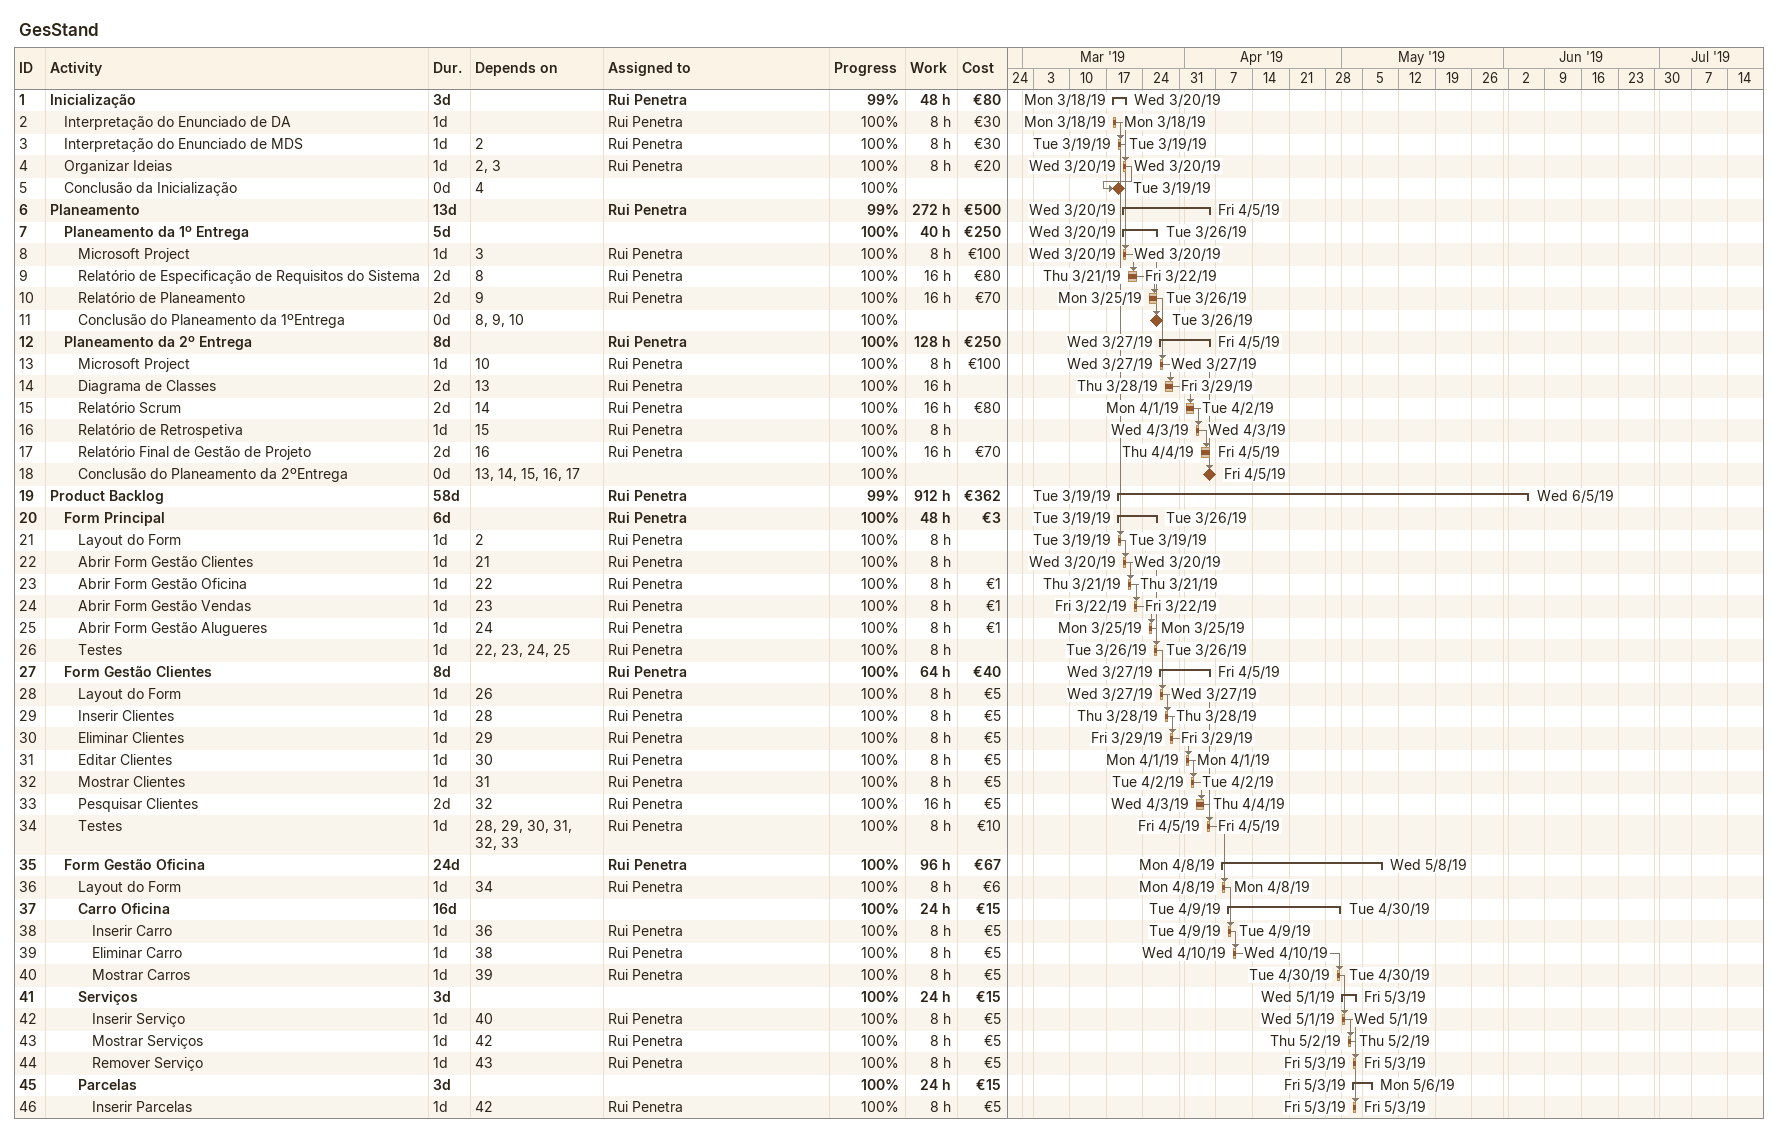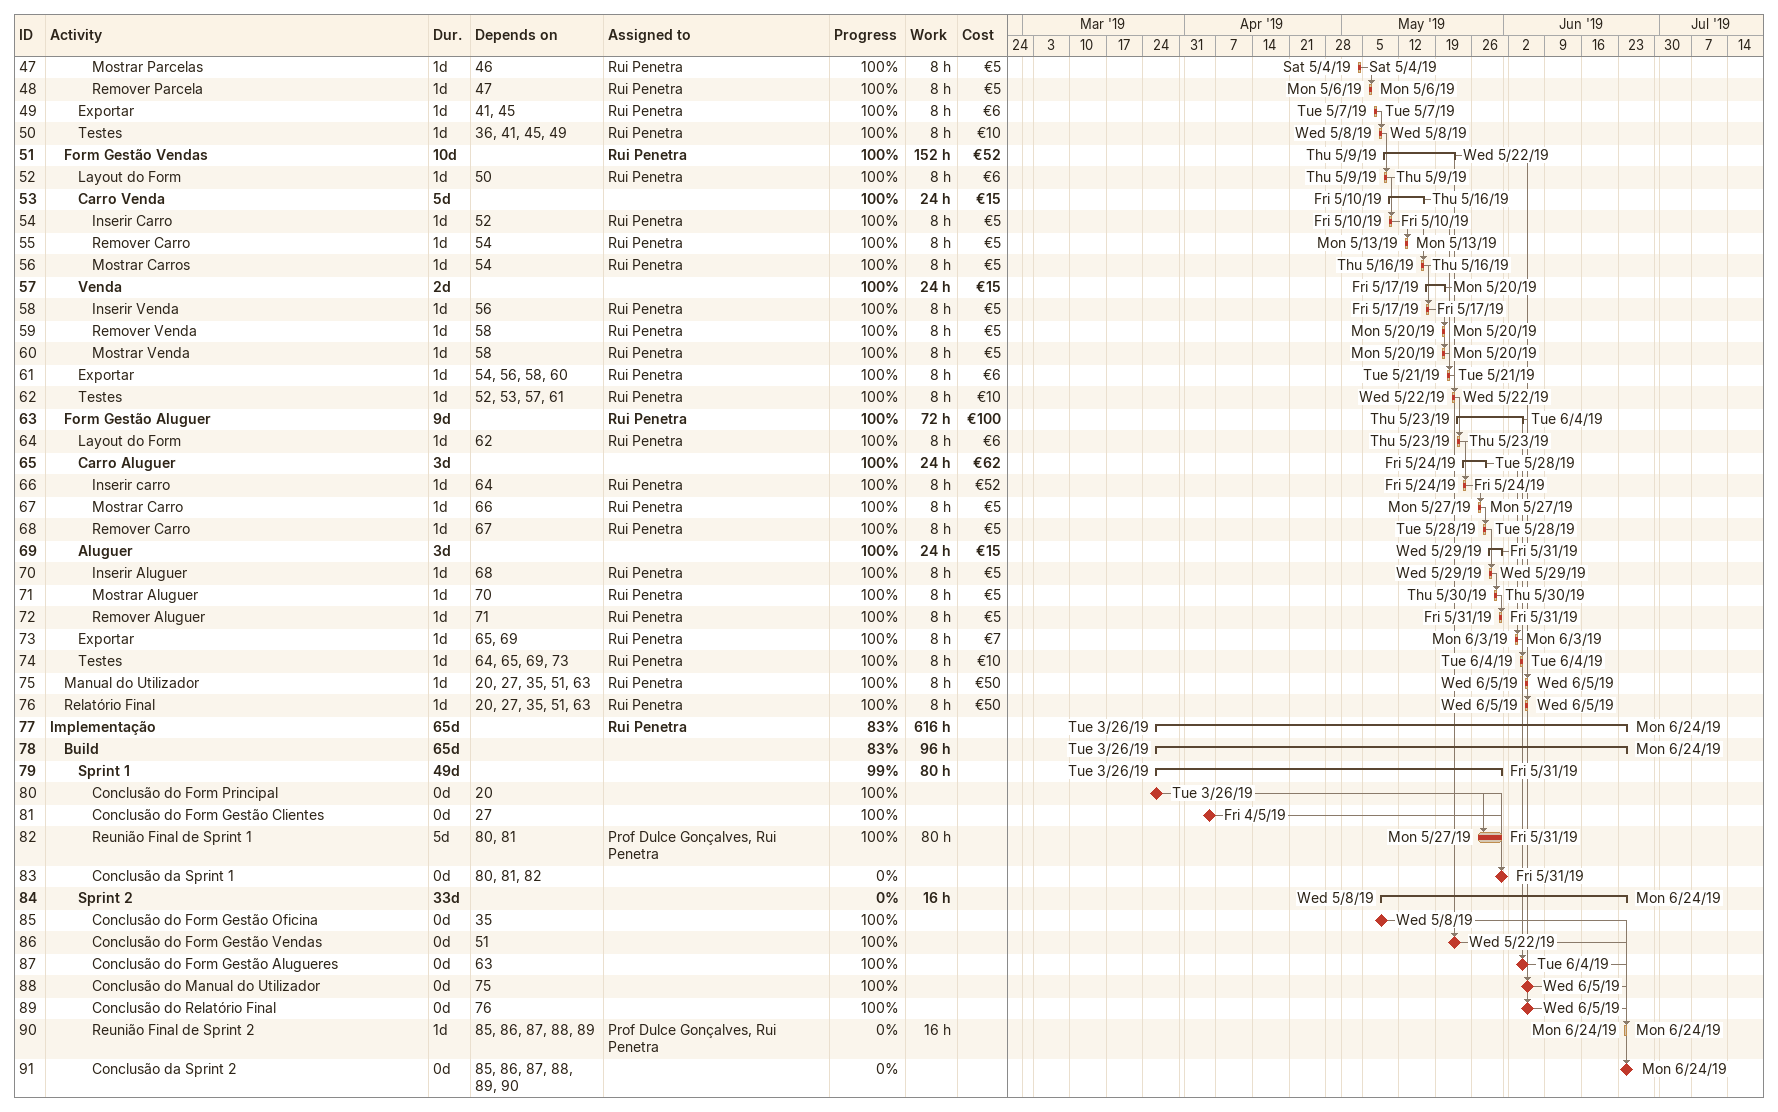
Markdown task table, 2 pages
GesStand

| ID | Level | Task | Duration | Start | Finish | Predecessors | Resources | % complete | Work (h) | Cost (€) |
|---|---|---|---|---|---|---|---|---|---|---|
| 1 | 1 | **Inicialização** | 3d | 2019-03-18 | 2019-03-20 |  | Rui Penetra | 99 | 48 | 80 |
| 2 | 2 | Interpretação do Enunciado de DA | 1d | 2019-03-18 | 2019-03-18 |  | Rui Penetra | 100 | 8 | 30 |
| 3 | 2 | Interpretação do Enunciado de MDS | 1d | 2019-03-19 | 2019-03-19 | 2 | Rui Penetra | 100 | 8 | 30 |
| 4 | 2 | Organizar Ideias | 1d | 2019-03-20 | 2019-03-20 | 2, 3 | Rui Penetra | 100 | 8 | 20 |
| 5 | 2 | Conclusão da Inicialização | 0d | 2019-03-19 | 2019-03-19 | 4 |  | 100 |  |  |
| 6 | 1 | **Planeamento** | 13d | 2019-03-20 | 2019-04-05 |  | Rui Penetra | 99 | 272 | 500 |
| 7 | 2 | **Planeamento da 1º Entrega** | 5d | 2019-03-20 | 2019-03-26 |  |  | 100 | 40 | 250 |
| 8 | 3 | Microsoft Project | 1d | 2019-03-20 | 2019-03-20 | 3 | Rui Penetra | 100 | 8 | 100 |
| 9 | 3 | Relatório de Especificação de Requisitos do Sistema | 2d | 2019-03-21 | 2019-03-22 | 8 | Rui Penetra | 100 | 16 | 80 |
| 10 | 3 | Relatório de Planeamento | 2d | 2019-03-25 | 2019-03-26 | 9 | Rui Penetra | 100 | 16 | 70 |
| 11 | 3 | Conclusão do Planeamento da 1ºEntrega | 0d | 2019-03-26 | 2019-03-26 | 8, 9, 10 |  | 100 |  |  |
| 12 | 2 | **Planeamento da 2º Entrega** | 8d | 2019-03-27 | 2019-04-05 |  | Rui Penetra | 100 | 128 | 250 |
| 13 | 3 | Microsoft Project | 1d | 2019-03-27 | 2019-03-27 | 10 | Rui Penetra | 100 | 8 | 100 |
| 14 | 3 | Diagrama de Classes | 2d | 2019-03-28 | 2019-03-29 | 13 | Rui Penetra | 100 | 16 |  |
| 15 | 3 | Relatório Scrum | 2d | 2019-04-01 | 2019-04-02 | 14 | Rui Penetra | 100 | 16 | 80 |
| 16 | 3 | Relatório de Retrospetiva | 1d | 2019-04-03 | 2019-04-03 | 15 | Rui Penetra | 100 | 8 |  |
| 17 | 3 | Relatório Final de Gestão de Projeto | 2d | 2019-04-04 | 2019-04-05 | 16 | Rui Penetra | 100 | 16 | 70 |
| 18 | 3 | Conclusão do Planeamento da 2ºEntrega | 0d | 2019-04-05 | 2019-04-05 | 13, 14, 15, 16, 17 |  | 100 |  |  |
| 19 | 1 | **Product Backlog** | 58d | 2019-03-19 | 2019-06-05 |  | Rui Penetra | 99 | 912 | 362 |
| 20 | 2 | **Form Principal** | 6d | 2019-03-19 | 2019-03-26 |  | Rui Penetra | 100 | 48 | 3 |
| 21 | 3 | Layout do Form | 1d | 2019-03-19 | 2019-03-19 | 2 | Rui Penetra | 100 | 8 |  |
| 22 | 3 | Abrir Form Gestão Clientes | 1d | 2019-03-20 | 2019-03-20 | 21 | Rui Penetra | 100 | 8 |  |
| 23 | 3 | Abrir Form Gestão Oficina | 1d | 2019-03-21 | 2019-03-21 | 22 | Rui Penetra | 100 | 8 | 1 |
| 24 | 3 | Abrir Form Gestão Vendas | 1d | 2019-03-22 | 2019-03-22 | 23 | Rui Penetra | 100 | 8 | 1 |
| 25 | 3 | Abrir Form Gestão Alugueres | 1d | 2019-03-25 | 2019-03-25 | 24 | Rui Penetra | 100 | 8 | 1 |
| 26 | 3 | Testes | 1d | 2019-03-26 | 2019-03-26 | 22, 23, 24, 25 | Rui Penetra | 100 | 8 |  |
| 27 | 2 | **Form Gestão Clientes** | 8d | 2019-03-27 | 2019-04-05 |  | Rui Penetra | 100 | 64 | 40 |
| 28 | 3 | Layout do Form | 1d | 2019-03-27 | 2019-03-27 | 26 | Rui Penetra | 100 | 8 | 5 |
| 29 | 3 | Inserir Clientes | 1d | 2019-03-28 | 2019-03-28 | 28 | Rui Penetra | 100 | 8 | 5 |
| 30 | 3 | Eliminar Clientes | 1d | 2019-03-29 | 2019-03-29 | 29 | Rui Penetra | 100 | 8 | 5 |
| 31 | 3 | Editar Clientes | 1d | 2019-04-01 | 2019-04-01 | 30 | Rui Penetra | 100 | 8 | 5 |
| 32 | 3 | Mostrar Clientes | 1d | 2019-04-02 | 2019-04-02 | 31 | Rui Penetra | 100 | 8 | 5 |
| 33 | 3 | Pesquisar Clientes | 2d | 2019-04-03 | 2019-04-04 | 32 | Rui Penetra | 100 | 16 | 5 |
| 34 | 3 | Testes | 1d | 2019-04-05 | 2019-04-05 | 28, 29, 30, 31, 32, 33 | Rui Penetra | 100 | 8 | 10 |
| 35 | 2 | **Form Gestão Oficina** | 24d | 2019-04-08 | 2019-05-08 |  | Rui Penetra | 100 | 96 | 67 |
| 36 | 3 | Layout do Form | 1d | 2019-04-08 | 2019-04-08 | 34 | Rui Penetra | 100 | 8 | 6 |
| 37 | 3 | **Carro Oficina** | 16d | 2019-04-09 | 2019-04-30 |  |  | 100 | 24 | 15 |
| 38 | 4 | Inserir Carro | 1d | 2019-04-09 | 2019-04-09 | 36 | Rui Penetra | 100 | 8 | 5 |
| 39 | 4 | Eliminar Carro | 1d | 2019-04-10 | 2019-04-10 | 38 | Rui Penetra | 100 | 8 | 5 |
| 40 | 4 | Mostrar Carros | 1d | 2019-04-30 | 2019-04-30 | 39 | Rui Penetra | 100 | 8 | 5 |
| 41 | 3 | **Serviços** | 3d | 2019-05-01 | 2019-05-03 |  |  | 100 | 24 | 15 |
| 42 | 4 | Inserir Serviço | 1d | 2019-05-01 | 2019-05-01 | 40 | Rui Penetra | 100 | 8 | 5 |
| 43 | 4 | Mostrar Serviços | 1d | 2019-05-02 | 2019-05-02 | 42 | Rui Penetra | 100 | 8 | 5 |
| 44 | 4 | Remover Serviço | 1d | 2019-05-03 | 2019-05-03 | 43 | Rui Penetra | 100 | 8 | 5 |
| 45 | 3 | **Parcelas** | 3d | 2019-05-03 | 2019-05-06 |  |  | 100 | 24 | 15 |
| 46 | 4 | Inserir Parcelas | 1d | 2019-05-03 | 2019-05-03 | 42 | Rui Penetra | 100 | 8 | 5 |
| 47 | 4 | Mostrar Parcelas | 1d | 2019-05-04 | 2019-05-04 | 46 | Rui Penetra | 100 | 8 | 5 |
| 48 | 4 | Remover Parcela | 1d | 2019-05-06 | 2019-05-06 | 47 | Rui Penetra | 100 | 8 | 5 |
| 49 | 3 | Exportar | 1d | 2019-05-07 | 2019-05-07 | 41, 45 | Rui Penetra | 100 | 8 | 6 |
| 50 | 3 | Testes | 1d | 2019-05-08 | 2019-05-08 | 36, 41, 45, 49 | Rui Penetra | 100 | 8 | 10 |
| 51 | 2 | **Form Gestão Vendas** | 10d | 2019-05-09 | 2019-05-22 |  | Rui Penetra | 100 | 152 | 52 |
| 52 | 3 | Layout do Form | 1d | 2019-05-09 | 2019-05-09 | 50 | Rui Penetra | 100 | 8 | 6 |
| 53 | 3 | **Carro Venda** | 5d | 2019-05-10 | 2019-05-16 |  |  | 100 | 24 | 15 |
| 54 | 4 | Inserir Carro | 1d | 2019-05-10 | 2019-05-10 | 52 | Rui Penetra | 100 | 8 | 5 |
| 55 | 4 | Remover Carro | 1d | 2019-05-13 | 2019-05-13 | 54 | Rui Penetra | 100 | 8 | 5 |
| 56 | 4 | Mostrar Carros | 1d | 2019-05-16 | 2019-05-16 | 54 | Rui Penetra | 100 | 8 | 5 |
| 57 | 3 | **Venda** | 2d | 2019-05-17 | 2019-05-20 |  |  | 100 | 24 | 15 |
| 58 | 4 | Inserir Venda | 1d | 2019-05-17 | 2019-05-17 | 56 | Rui Penetra | 100 | 8 | 5 |
| 59 | 4 | Remover Venda | 1d | 2019-05-20 | 2019-05-20 | 58 | Rui Penetra | 100 | 8 | 5 |
| 60 | 4 | Mostrar Venda | 1d | 2019-05-20 | 2019-05-20 | 58 | Rui Penetra | 100 | 8 | 5 |
| 61 | 3 | Exportar | 1d | 2019-05-21 | 2019-05-21 | 54, 56, 58, 60 | Rui Penetra | 100 | 8 | 6 |
| 62 | 3 | Testes | 1d | 2019-05-22 | 2019-05-22 | 52, 53, 57, 61 | Rui Penetra | 100 | 8 | 10 |
| 63 | 2 | **Form Gestão Aluguer** | 9d | 2019-05-23 | 2019-06-04 |  | Rui Penetra | 100 | 72 | 100 |
| 64 | 3 | Layout do Form | 1d | 2019-05-23 | 2019-05-23 | 62 | Rui Penetra | 100 | 8 | 6 |
| 65 | 3 | **Carro Aluguer** | 3d | 2019-05-24 | 2019-05-28 |  |  | 100 | 24 | 62 |
| 66 | 4 | Inserir carro | 1d | 2019-05-24 | 2019-05-24 | 64 | Rui Penetra | 100 | 8 | 52 |
| 67 | 4 | Mostrar Carro | 1d | 2019-05-27 | 2019-05-27 | 66 | Rui Penetra | 100 | 8 | 5 |
| 68 | 4 | Remover Carro | 1d | 2019-05-28 | 2019-05-28 | 67 | Rui Penetra | 100 | 8 | 5 |
| 69 | 3 | **Aluguer** | 3d | 2019-05-29 | 2019-05-31 |  |  | 100 | 24 | 15 |
| 70 | 4 | Inserir Aluguer | 1d | 2019-05-29 | 2019-05-29 | 68 | Rui Penetra | 100 | 8 | 5 |
| 71 | 4 | Mostrar Aluguer | 1d | 2019-05-30 | 2019-05-30 | 70 | Rui Penetra | 100 | 8 | 5 |
| 72 | 4 | Remover Aluguer | 1d | 2019-05-31 | 2019-05-31 | 71 | Rui Penetra | 100 | 8 | 5 |
| 73 | 3 | Exportar | 1d | 2019-06-03 | 2019-06-03 | 65, 69 | Rui Penetra | 100 | 8 | 7 |
| 74 | 3 | Testes | 1d | 2019-06-04 | 2019-06-04 | 64, 65, 69, 73 | Rui Penetra | 100 | 8 | 10 |
| 75 | 2 | Manual do Utilizador | 1d | 2019-06-05 | 2019-06-05 | 20, 27, 35, 51, 63 | Rui Penetra | 100 | 8 | 50 |
| 76 | 2 | Relatório Final | 1d | 2019-06-05 | 2019-06-05 | 20, 27, 35, 51, 63 | Rui Penetra | 100 | 8 | 50 |
| 77 | 1 | **Implementação** | 65d | 2019-03-26 | 2019-06-24 |  | Rui Penetra | 83 | 616 |  |
| 78 | 2 | **Build** | 65d | 2019-03-26 | 2019-06-24 |  |  | 83 | 96 |  |
| 79 | 3 | **Sprint 1** | 49d | 2019-03-26 | 2019-05-31 |  |  | 99 | 80 |  |
| 80 | 4 | Conclusão do Form Principal | 0d | 2019-03-26 | 2019-03-26 | 20 |  | 100 |  |  |
| 81 | 4 | Conclusão do Form Gestão Clientes | 0d | 2019-04-05 | 2019-04-05 | 27 |  | 100 |  |  |
| 82 | 4 | Reunião Final de Sprint 1 | 5d | 2019-05-27 | 2019-05-31 | 80, 81 | Prof Dulce Gonçalves, Rui Penetra | 100 | 80 |  |
| 83 | 4 | Conclusão da Sprint 1 | 0d | 2019-05-31 | 2019-05-31 | 80, 81, 82 |  | 0 |  |  |
| 84 | 3 | **Sprint 2** | 33d | 2019-05-08 | 2019-06-24 |  |  | 0 | 16 |  |
| 85 | 4 | Conclusão do Form Gestão Oficina | 0d | 2019-05-08 | 2019-05-08 | 35 |  | 100 |  |  |
| 86 | 4 | Conclusão do Form Gestão Vendas | 0d | 2019-05-22 | 2019-05-22 | 51 |  | 100 |  |  |
| 87 | 4 | Conclusão do Form Gestão Alugueres | 0d | 2019-06-04 | 2019-06-04 | 63 |  | 100 |  |  |
| 88 | 4 | Conclusão do Manual do Utilizador | 0d | 2019-06-05 | 2019-06-05 | 75 |  | 100 |  |  |
| 89 | 4 | Conclusão do Relatório Final | 0d | 2019-06-05 | 2019-06-05 | 76 |  | 100 |  |  |
| 90 | 4 | Reunião Final de Sprint 2 | 1d | 2019-06-24 | 2019-06-24 | 85, 86, 87, 88, 89 | Prof Dulce Gonçalves, Rui Penetra | 0 | 16 |  |
| 91 | 4 | Conclusão da Sprint 2 | 0d | 2019-06-24 | 2019-06-24 | 85, 86, 87, 88, 89, 90 |  | 0 |  |  |
